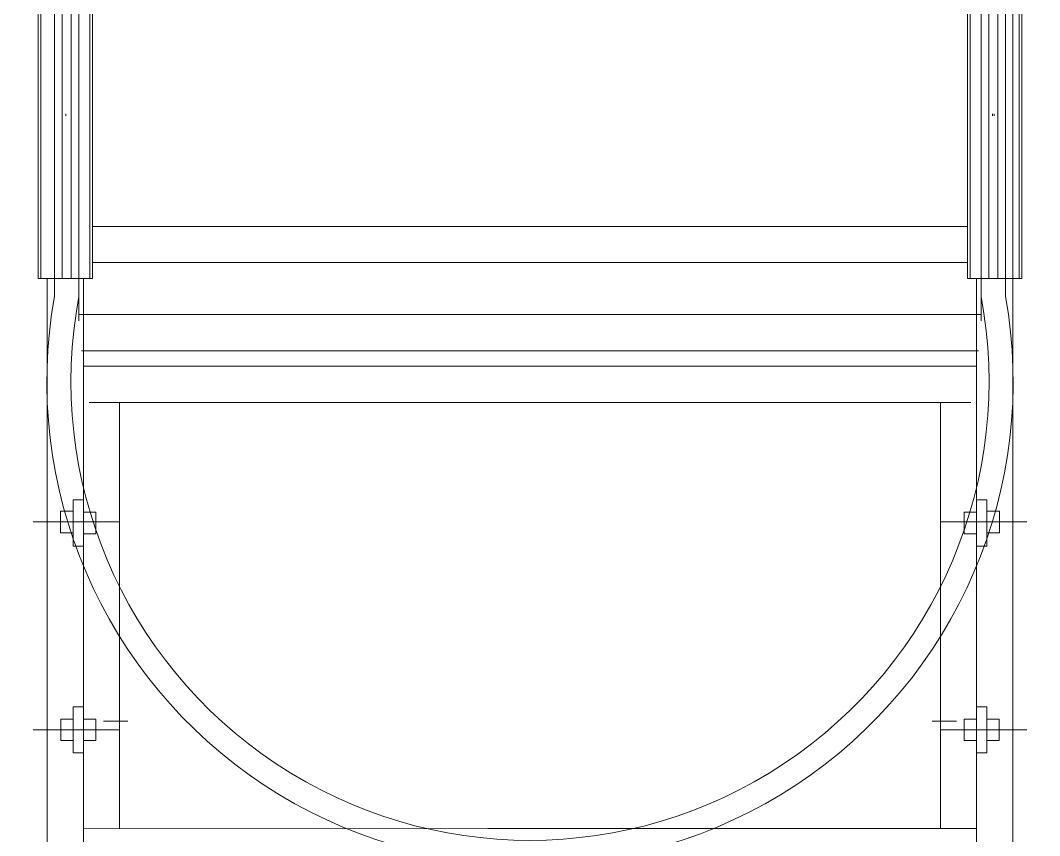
# Model space of a CAD drawing. Header units: millimetres. Extents: x -93009755325 to 1190721, y -74648 to 62868853516.
# Drawn here: x 229731 to 231191, y -30699 to -29532 of the extents above; entities that cross this region are included whole.
import ezdxf

# ---------------------------------------------------------------- set-up
doc = ezdxf.new("R2010")
doc.units = ezdxf.units.MM

# ---------------------------------------------------------------- blocks, each defined once
blk = doc.blocks.new('0')
at = {"color": 1, "lineweight": 13}
for p, q in [((-39, 529.3), (585.3, 529.3)), ((585.3, 529.3), (585.3, 470.8)), ((847.4, 534.5), (847.4, 441.6)), ((1071, 534.5), (1071, 441.6)), ((-39, 526.4), (585.3, 526.4)), ((585.3, 519.6), (1634.3, 519.6)), ((585.3, 511.8), (31.9, 511.8)), ((604.8, 511.8), (585.3, 511.8)), ((835.8, 505.1), (859, 505.1)), ((835.8, 491.7), (835.8, 505.1)), ((859, 505.1), (859, 491.7)), ((1059.5, 504.8), (1082.6, 504.8)), ((1059.5, 491.4), (1059.5, 504.8)), ((1082.6, 504.8), (1082.6, 491.4)), ((585.3, 503.5), (-88.8, 503.5)), ((585.3, 493.7), (-88.8, 493.7)), ((410.6, 499.5), (408.2, 499.5)), ((410.6, 499.5), (408.2, 499.5)), ((585.3, 485.5), (31.9, 485.5)), ((64.6, 485.5), (631.1, 485.5)), ((604.8, 485.5), (585.3, 485.5)), ((624.3, 485.1), (624.3, -485.1)), ((823.5, 491.7), (823.5, 480.6)), ((873.3, 491.7), (823.5, 491.7)), ((859, 491.7), (835.8, 491.7)), ((873.3, 480.6), (873.3, 491.7)), ((1046.2, 491.4), (1046.2, 480.6)), ((1095.9, 491.4), (1046.2, 491.4)), ((1082.6, 491.4), (1059.5, 491.4)), ((1095.9, 480.6), (1095.9, 491.4)), ((-39, 473.8), (585.3, 473.8)), ((585.3, 480.6), (624.3, 480.6)), ((585.3, 480.6), (1634.3, 480.6)), ((663.3, 482.5), (663.3, -482.5)), ((679.9, -480.6), (679.9, 480.6)), ((718.9, -474.2), (718.9, 474.2)), ((823.5, 480.6), (873.3, 480.6)), ((836.8, 480.6), (836.8, 467.2)), ((860, 480.6), (836.8, 480.6)), ((860, 467.2), (860, 480.6)), ((1046.2, 480.6), (1095.9, 480.6)), ((1059.5, 480.6), (1059.5, 467.2)), ((1082.6, 480.6), (1059.5, 480.6)), ((1082.6, 467.2), (1082.6, 480.6)), ((1177.2, 480.6), (1177.5, -46.3)), ((-39, 470.8), (585.3, 470.8)), ((529.4, 470.8), (529.4, -470.8)), ((568.4, 470.8), (568.4, -470.8)), ((836.8, 467.2), (860, 467.2)), ((1059.5, 467.2), (1082.6, 467.2)), ((1061.6, 432.7), (1061.6, 459)), ((718.9, 441.6), (827.1, 441.6)), ((827.1, 441.6), (1177.2, 441.6)), ((1177.2, 45.4), (1177.2, -480.4)), ((1061.6, -432.7), (1061.6, -459)), ((718.9, -441.6), (827.1, -441.6)), ((827.1, -441.6), (1177.2, -441.6)), ((847.4, -534.5), (847.4, -441.6)), ((1071, -534.5), (1071, -441.6)), ((-39, -470.8), (585.3, -470.8)), ((585.3, -529.3), (585.3, -470.8)), ((836.8, -467.2), (860, -467.2)), ((836.8, -480.6), (836.8, -467.2)), ((860, -467.2), (860, -480.6)), ((1059.5, -467.2), (1082.6, -467.2)), ((1059.5, -480.6), (1059.5, -467.2)), ((1082.6, -467.2), (1082.6, -480.6)), ((-39, -473.8), (585.3, -473.8)), ((585.3, -480.6), (624.3, -480.6)), ((624.3, -480.6), (1634.3, -480.6)), ((823.5, -480.6), (873.3, -480.6)), ((823.5, -491.7), (823.5, -480.6)), ((860, -480.6), (836.8, -480.6)), ((873.3, -480.6), (873.3, -491.7)), ((1046.2, -480.6), (1095.9, -480.6)), ((1046.2, -491.4), (1046.2, -480.6)), ((1082.6, -480.6), (1059.5, -480.6)), ((1095.9, -480.6), (1095.9, -491.4)), ((585.3, -485.5), (31.9, -485.5)), ((64.6, -485.5), (631.1, -485.5)), ((604.8, -485.5), (585.3, -485.5)), ((873.3, -491.7), (823.5, -491.7)), ((835.8, -491.7), (835.8, -505.1)), ((859, -491.7), (835.8, -491.7)), ((859, -505.1), (859, -491.7)), ((1095.9, -491.4), (1046.2, -491.4)), ((1059.5, -491.4), (1059.5, -504.8)), ((1082.6, -491.4), (1059.5, -491.4)), ((1082.6, -504.8), (1082.6, -491.4)), ((585.3, -493.7), (-88.8, -493.7)), ((585.3, -503.5), (-88.8, -503.5)), ((410.6, -497.7), (408.2, -497.7)), ((410.6, -499.5), (408.2, -499.5)), ((410.6, -499.5), (408.2, -499.5)), ((585.3, -511.8), (31.9, -511.8)), ((604.8, -511.8), (585.3, -511.8)), ((835.8, -505.1), (859, -505.1)), ((1059.5, -504.8), (1082.6, -504.8)), ((1634.3, -519.6), (-39, -519.6)), ((-39, -526.4), (585.3, -526.4)), ((-39, -529.3), (585.3, -529.3))]:
    blk.add_line(p, q, dxfattribs=at)
at = {"color": 1, "lineweight": 13, "extrusion": (0, 0, -1)}
for centre, major_axis, start_param, end_param in [((696.3, 0), (-519.9, 1.5), 1.390893, 4.8864), ((696, 0), (0.1, 493.9), -0.185893, 3.326926)]:
    blk.add_ellipse(centre, major_axis=major_axis, ratio=1, start_param=start_param, end_param=end_param, dxfattribs=at)

msp = doc.modelspace()

# ---------------------------------------------------------------- block references
at = {"color": 250, "lineweight": -3, "extrusion": (0, 0, -1), "xscale": 1.33082682173699, "yscale": 1.330826821969822, "zscale": -1.330826822109969, "rotation": 270}
msp.add_blockref('0', (-230461.097, -29122.25), dxfattribs=at)

doc.saveas('drawing.dxf')
